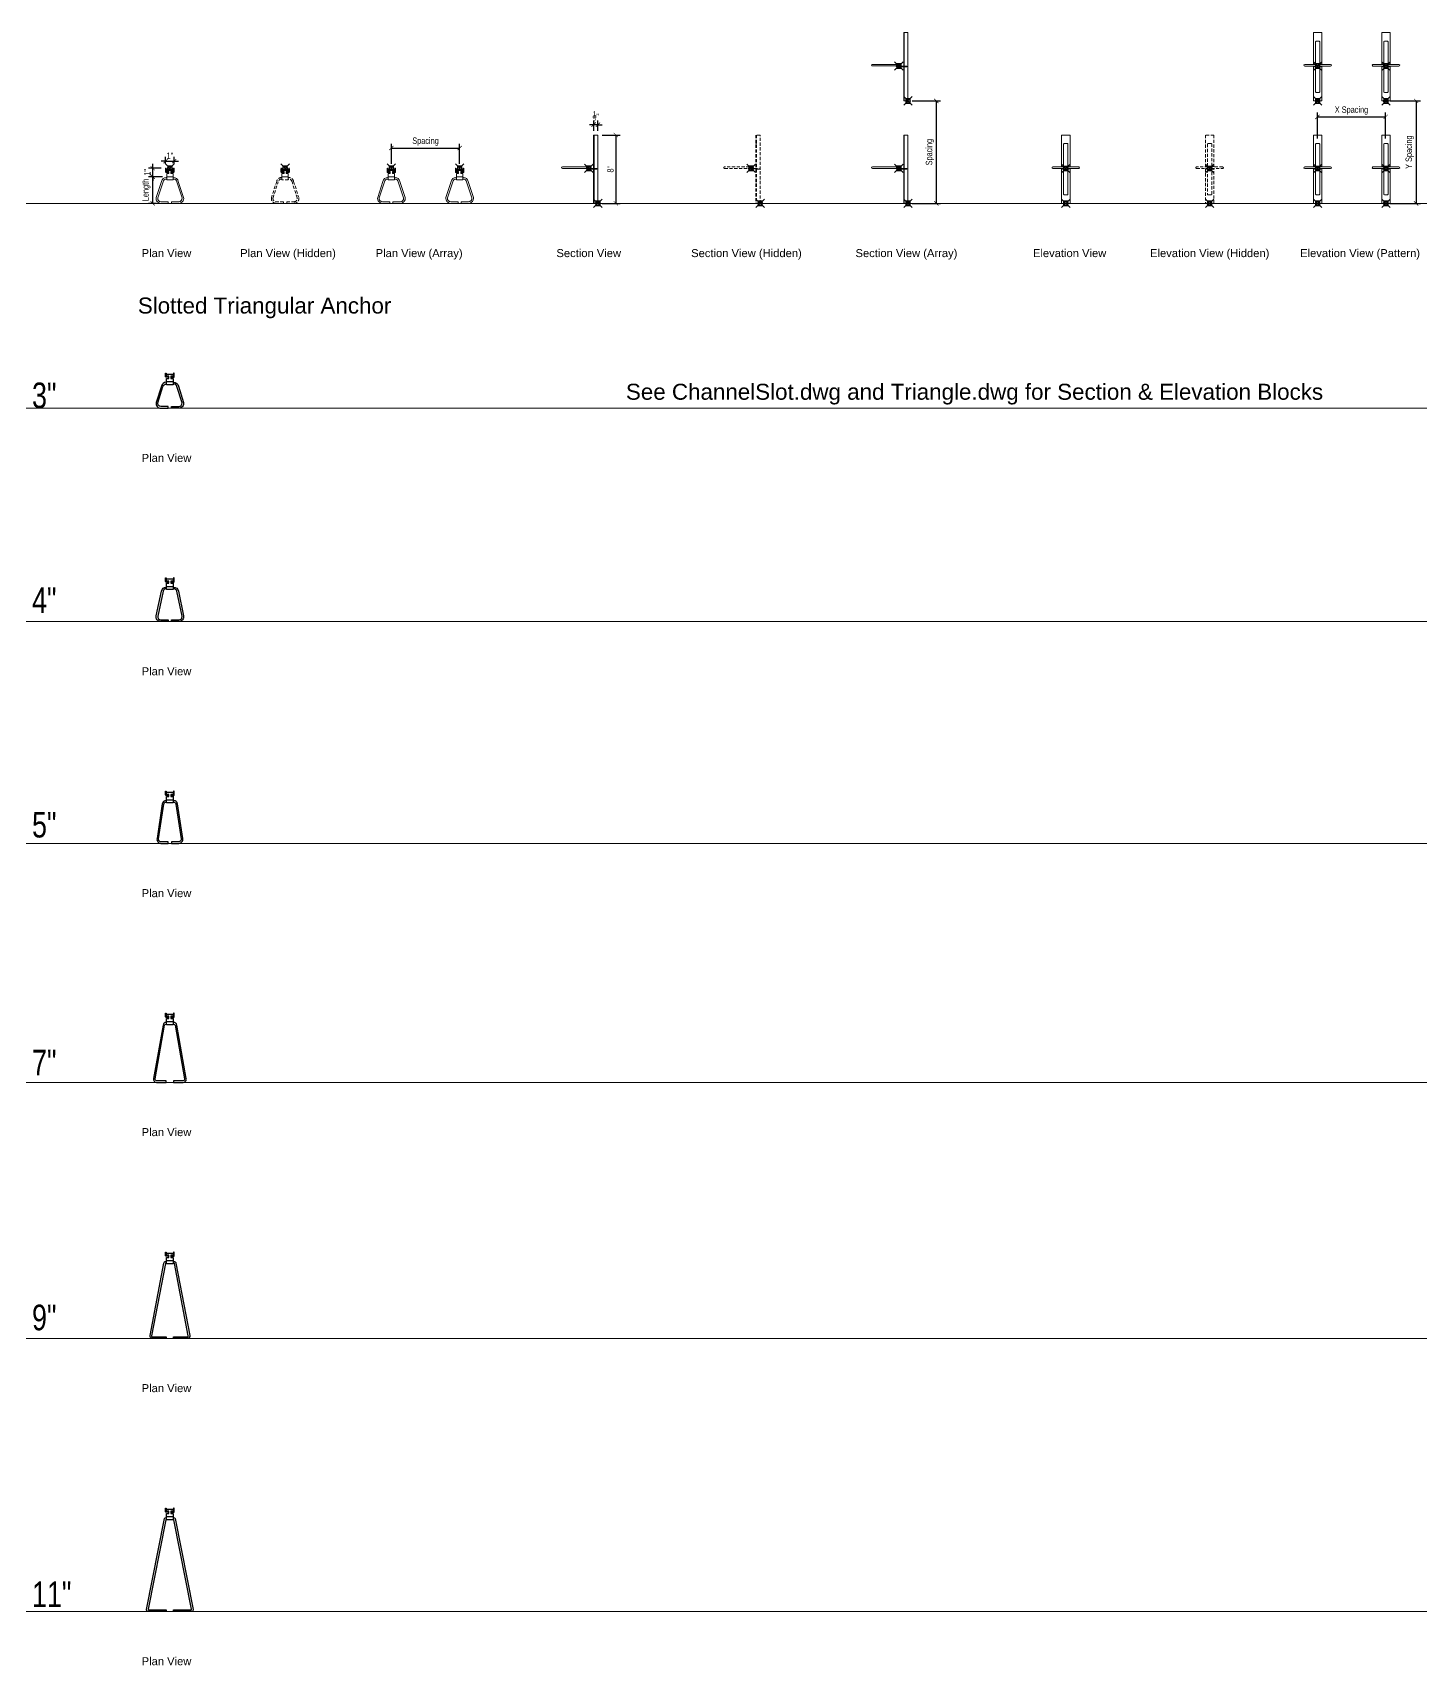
# Model space of a CAD drawing. Header units: inches. Extents: x -9 to 154, y -171 to 20.
import ezdxf
from ezdxf.enums import TextEntityAlignment as Align

# ---------------------------------------------------------------- set-up
doc = ezdxf.new("R2010")
doc.units = ezdxf.units.IN
doc.header["$LTSCALE"] = 48
doc.header["$MEASUREMENT"] = 0
doc.header["$PDMODE"] = 99
doc.header["$PDSIZE"] = 0.5
doc.linetypes.add('HIDDEN2', pattern=[0.1875, 0.125, -0.0625])
doc.linetypes.add('PHANTOM2', pattern=[1.25, 0.625, -0.125, 0.125, -0.125, 0.125, -0.125])
for name, color, linetype, lineweight in [('A-Anno-Dims', 211, 'Continuous', 25), ('A-Detl-Fine', 90, 'Continuous', 18), ('G-Anno-Ttlb', 213, 'Continuous', 50)]:
    doc.layers.add(name, color=color, linetype=linetype, lineweight=lineweight)
doc.layers.add('G-Anno-Nplt', color=140, linetype='PHANTOM2', lineweight=18, plot=False)
doc.styles.add('Arch-Dim', font='arial.ttf', dxfattribs={"width": 0.75})
doc.styles.add('RomanS', font='romans.shx')
doc.dimstyles.new('Aec-Arch-I-96', dxfattribs={"dimscale": 96, "dimtxt": 0.09375, "dimasz": 0.0625, "dimexe": 0.0625, "dimexo": 0.0625, "dimgap": 0.03125, "dimtad": 1, "dimdec": 4, "dimzin": 3, "dimdsep": 46, "dimlunit": 4, "dimtxsty": 'Arch-Dim', "dimblk": 'ARCHTICK', "dimcen": 0.09375, "dimazin": 2, "dimtfac": 0.75, "dimtdec": 4, "dimtix": 1, "dimtmove": 2, "dimatfit": 2, "dimfxl": 1, "dimtolj": 1, "dimtzin": 0, "dimarcsym": 0})

# ---------------------------------------------------------------- blocks, each defined once
blk = doc.blocks.new('Anno_Title_T2')
at = {"color": 0, "linetype": 'ByBlock', "lineweight": -2, "style": 'RomanS'}
blk.add_attdef('TITLE', (0, 0.5), '', height=1.25, dxfattribs=at)
blk.add_attdef('SCALE', text='', height=0.75, dxfattribs=at).set_placement((0, -0.5), align=Align.TOP_LEFT)
blk = doc.blocks.new('_ArchTick')
at = {"color": 0, "linetype": 'ByBlock', "const_width": 0.15}
blk.add_lwpolyline([(-0.5, -0.5), (0.5, 0.5)], dxfattribs=at)
blk = doc.blocks.new('*D10')
at = {"layer": 'A-Anno-Dims', "color": 8, "lineweight": -2, "transparency": 16777216}
for p, q in [((6.61, 3.12), (4.97, 3.12)), ((5.47, 0), (5.47, 3.12)), ((5.93, 0), (4.97, 0))]:
    blk.add_line(p, q, dxfattribs=at)
at = {"layer": 'DEFPOINTS', "color": 0, "transparency": 16777216}
for p in [(5.47, 3.12), (7.11, 3.12), (6.43, 0)]:
    blk.add_point(p, dxfattribs=at)
at = {"layer": 'A-Anno-Dims', "color": 8, "lineweight": -2, "transparency": 16777216, "xscale": 0.5, "yscale": 0.5, "zscale": 0.5}
for p, rotation in [((5.47, 3.12), 90), ((5.47, 0), 270)]:
    blk.add_blockref('_ArchTick', p, dxfattribs=dict(at, rotation=rotation))
at = {"layer": 'A-Anno-Dims', "color": 0, "transparency": 16777216, "insert": (4.73, 1.56), "char_height": 0.75, "attachment_point": 5, "rotation": 90, "style": 'Arch-Dim'}
blk.add_mtext('\\A1;Length', dxfattribs=at)
blk = doc.blocks.new('_Open90')
at = {"color": 0, "linetype": 'ByBlock', "lineweight": -2}
for p, q in [((0, 0), (-1, 0)), ((-0.5, 0.5), (0, 0)), ((0, 0), (-0.5, -0.5))]:
    blk.add_line(p, q, dxfattribs=at)
blk = doc.blocks.new('*D4')
at = {"layer": 'A-Anno-Dims', "color": 8, "lineweight": -2, "transparency": 16777216}
for p, q in [((33.43, 4.62), (33.43, 6.98)), ((33.43, 6.48), (41.43, 6.48)), ((41.43, 4.62), (41.43, 6.98))]:
    blk.add_line(p, q, dxfattribs=at)
at = {"layer": 'DEFPOINTS', "color": 0, "transparency": 16777216}
for p in [(41.43, 6.48), (33.43, 4.12), (41.43, 4.12)]:
    blk.add_point(p, dxfattribs=at)
at = {"layer": 'A-Anno-Dims', "color": 8, "lineweight": -2, "transparency": 16777216, "xscale": 0.5, "yscale": 0.5, "zscale": 0.5, "rotation": 180}
blk.add_blockref('_ArchTick', (33.43, 6.48), dxfattribs=at)
at = {"layer": 'A-Anno-Dims', "color": 8, "lineweight": -2, "transparency": 16777216, "xscale": 0.5, "yscale": 0.5, "zscale": 0.5}
blk.add_blockref('_ArchTick', (41.43, 6.48), dxfattribs=at)
at = {"layer": 'A-Anno-Dims', "color": 0, "transparency": 16777216, "insert": (37.43, 7.23), "char_height": 0.75, "attachment_point": 5, "style": 'Arch-Dim'}
blk.add_mtext('\\A1;Spacing', dxfattribs=at)
blk = doc.blocks.new('*D5')
at = {"layer": 'A-Anno-Dims', "color": 8, "lineweight": -2, "transparency": 16777216}
for p, q in [((94.45, 12), (97.77, 12)), ((97.27, 12), (97.27, 0)), ((94.45, 0), (97.77, 0))]:
    blk.add_line(p, q, dxfattribs=at)
at = {"layer": 'DEFPOINTS', "color": 0, "transparency": 16777216}
for p in [(93.95, 12), (93.95, 0), (97.27, 0)]:
    blk.add_point(p, dxfattribs=at)
at = {"layer": 'A-Anno-Dims', "color": 8, "lineweight": -2, "transparency": 16777216, "xscale": 0.5, "yscale": 0.5, "zscale": 0.5}
for p, rotation in [((97.27, 12), 90), ((97.27, 0), 270)]:
    blk.add_blockref('_ArchTick', p, dxfattribs=dict(at, rotation=rotation))
at = {"layer": 'A-Anno-Dims', "color": 0, "transparency": 16777216, "insert": (96.53, 6), "char_height": 0.75, "attachment_point": 5, "rotation": 90, "style": 'Arch-Dim'}
blk.add_mtext('\\A1;Spacing', dxfattribs=at)
blk = doc.blocks.new('*D6')
at = {"layer": 'A-Anno-Dims', "color": 8, "lineweight": -2, "transparency": 16777216}
for p, q in [((141.91, 7.6), (141.91, 10.63)), ((141.91, 10.13), (149.91, 10.13)), ((149.91, 7.6), (149.91, 10.63))]:
    blk.add_line(p, q, dxfattribs=at)
at = {"layer": 'DEFPOINTS', "color": 0, "transparency": 16777216}
for p in [(149.91, 10.13), (141.91, 7.1), (149.91, 7.1)]:
    blk.add_point(p, dxfattribs=at)
at = {"layer": 'A-Anno-Dims', "color": 8, "lineweight": -2, "transparency": 16777216, "xscale": 0.5, "yscale": 0.5, "zscale": 0.5, "rotation": 180}
blk.add_blockref('_ArchTick', (141.91, 10.13), dxfattribs=at)
at = {"layer": 'A-Anno-Dims', "color": 8, "lineweight": -2, "transparency": 16777216, "xscale": 0.5, "yscale": 0.5, "zscale": 0.5}
blk.add_blockref('_ArchTick', (149.91, 10.13), dxfattribs=at)
at = {"layer": 'A-Anno-Dims', "color": 0, "transparency": 16777216, "insert": (145.91, 10.87), "char_height": 0.75, "attachment_point": 5, "style": 'Arch-Dim'}
blk.add_mtext('\\A1;X Spacing', dxfattribs=at)
blk = doc.blocks.new('*D7')
at = {"layer": 'A-Anno-Dims', "color": 8, "lineweight": -2, "transparency": 16777216}
for p, q in [((150.45, 12), (153.98, 12)), ((153.48, 12), (153.48, 0)), ((150.41, 0), (153.98, 0))]:
    blk.add_line(p, q, dxfattribs=at)
at = {"layer": 'DEFPOINTS', "color": 0, "transparency": 16777216}
for p in [(149.95, 12), (149.91, 0), (153.48, 0)]:
    blk.add_point(p, dxfattribs=at)
at = {"layer": 'A-Anno-Dims', "color": 8, "lineweight": -2, "transparency": 16777216, "xscale": 0.5, "yscale": 0.5, "zscale": 0.5}
for p, rotation in [((153.48, 12), 90), ((153.48, 0), 270)]:
    blk.add_blockref('_ArchTick', p, dxfattribs=dict(at, rotation=rotation))
at = {"layer": 'A-Anno-Dims', "color": 0, "transparency": 16777216, "insert": (152.73, 6), "char_height": 0.75, "attachment_point": 5, "rotation": 90, "style": 'Arch-Dim'}
blk.add_mtext('\\A1;Y Spacing', dxfattribs=at)
blk = doc.blocks.new('*D8')
at = {"layer": 'A-Anno-Dims', "color": 8, "lineweight": -2, "transparency": 16777216}
for p, q in [((6.48, 4.12), (4.97, 4.12)), ((5.47, 4.12), (5.47, 4.62)), ((5.47, 3.12), (5.47, 4.12)), ((6.61, 3.12), (4.97, 3.12)), ((5.47, 3.12), (5.47, 2.62))]:
    blk.add_line(p, q, dxfattribs=at)
at = {"layer": 'DEFPOINTS', "color": 0, "transparency": 16777216}
for p in [(5.47, 4.12), (6.98, 4.12), (7.11, 3.12)]:
    blk.add_point(p, dxfattribs=at)
at = {"layer": 'A-Anno-Dims', "color": 8, "lineweight": -2, "transparency": 16777216, "xscale": 0.5, "yscale": 0.5, "zscale": 0.5}
for p, rotation in [((5.47, 4.12), 270), ((5.47, 3.12), 90)]:
    blk.add_blockref('_ArchTick', p, dxfattribs=dict(at, rotation=rotation))
at = {"layer": 'A-Anno-Dims', "color": 0, "transparency": 16777216, "insert": (4.84, 3.62), "char_height": 0.75, "attachment_point": 5, "rotation": 90, "style": 'Arch-Dim'}
blk.add_mtext('\\A1;1"', dxfattribs=at)
blk = doc.blocks.new('*D9')
at = {"layer": 'A-Anno-Dims', "color": 8, "lineweight": -2, "transparency": 16777216}
for p, q in [((6.98, 4.95), (6.48, 4.95)), ((6.98, 4.62), (6.98, 5.45)), ((6.98, 4.95), (7.98, 4.95)), ((7.98, 4.62), (7.98, 5.45)), ((7.98, 4.95), (8.48, 4.95))]:
    blk.add_line(p, q, dxfattribs=at)
at = {"layer": 'DEFPOINTS', "color": 0, "transparency": 16777216}
for p in [(6.98, 4.12), (7.98, 4.95), (7.98, 4.12)]:
    blk.add_point(p, dxfattribs=at)
at = {"layer": 'A-Anno-Dims', "color": 8, "lineweight": -2, "transparency": 16777216, "xscale": 0.5, "yscale": 0.5, "zscale": 0.5}
blk.add_blockref('_ArchTick', (6.98, 4.95), dxfattribs=at)
at = {"layer": 'A-Anno-Dims', "color": 8, "lineweight": -2, "transparency": 16777216, "xscale": 0.5, "yscale": 0.5, "zscale": 0.5, "rotation": 180}
blk.add_blockref('_ArchTick', (7.98, 4.95), dxfattribs=at)
at = {"layer": 'A-Anno-Dims', "color": 0, "transparency": 16777216, "insert": (7.48, 5.57), "char_height": 0.75, "attachment_point": 5, "style": 'Arch-Dim'}
blk.add_mtext('\\A1;1"', dxfattribs=at)
blk = doc.blocks.new('*D11')
at = {"layer": 'A-Anno-Dims', "color": 8, "lineweight": -2, "transparency": 16777216}
for p, q in [((57.13, 8.5), (57.13, 9.71)), ((57.63, 8.5), (57.63, 9.71)), ((57.13, 9.21), (56.63, 9.21)), ((57.63, 9.21), (57.13, 9.21)), ((57.63, 9.21), (58.13, 9.21))]:
    blk.add_line(p, q, dxfattribs=at)
at = {"layer": 'DEFPOINTS', "color": 0, "transparency": 16777216}
for p in [(57.13, 9.21), (57.13, 8), (57.63, 8)]:
    blk.add_point(p, dxfattribs=at)
at = {"layer": 'A-Anno-Dims', "color": 8, "lineweight": -2, "transparency": 16777216, "xscale": 0.5, "yscale": 0.5, "zscale": 0.5}
blk.add_blockref('_ArchTick', (57.13, 9.21), dxfattribs=at)
at = {"layer": 'A-Anno-Dims', "color": 8, "lineweight": -2, "transparency": 16777216, "xscale": 0.5, "yscale": 0.5, "zscale": 0.5, "rotation": 180}
blk.add_blockref('_ArchTick', (57.63, 9.21), dxfattribs=at)
at = {"layer": 'A-Anno-Dims', "color": 0, "transparency": 16777216, "insert": (57.38, 10.12), "char_height": 0.75, "attachment_point": 5, "style": 'Arch-Dim'}
blk.add_mtext('\\A1;{\\H0.750000x;\\S1/2;}"', dxfattribs=at)
blk = doc.blocks.new('*D12')
at = {"layer": 'A-Anno-Dims', "color": 8, "lineweight": -2, "transparency": 16777216}
for p, q in [((58.13, 8), (60.23, 8)), ((59.73, 8), (59.73, 0)), ((58.13, 0), (60.23, 0))]:
    blk.add_line(p, q, dxfattribs=at)
at = {"layer": 'DEFPOINTS', "color": 0, "transparency": 16777216}
for p in [(57.63, 8), (57.63, 0), (59.73, 0)]:
    blk.add_point(p, dxfattribs=at)
at = {"layer": 'A-Anno-Dims', "color": 8, "lineweight": -2, "transparency": 16777216, "xscale": 0.5, "yscale": 0.5, "zscale": 0.5}
for p, rotation in [((59.73, 8), 90), ((59.73, 0), 270)]:
    blk.add_blockref('_ArchTick', p, dxfattribs=dict(at, rotation=rotation))
at = {"layer": 'A-Anno-Dims', "color": 0, "transparency": 16777216, "insert": (59.1, 4), "char_height": 0.75, "attachment_point": 5, "rotation": 90, "style": 'Arch-Dim'}
blk.add_mtext('\\A1;8"', dxfattribs=at)
blk = doc.blocks.new('AecDtl_3SlottedTrianglePlan')
at = {"color": 0, "linetype": 'ByBlock', "lineweight": -2, "ltscale": 0.0625}
for points in [[(-0.38, -1.09), (-0.44, -1.09, 0.35579), (-0.99, -1.54), (-1.6, -3.44, 0.475155), (-1.05, -4.12), (-0.19, -4.12), (-0.19, -3.93), (-1.05, -3.93, -0.467625), (-1.42, -3.49), (-0.81, -1.59, -0.362746), (-0.44, -1.28), (-0.38, -1.28)], [(-0.13, -0.5), (-0.44, -0.5, -0.414214), (-0.5, -0.44), (-0.5, 0), (-0.44, 0), (-0.44, -0.41, 0.414214), (-0.41, -0.44), (-0.13, -0.44)], [(0.12, -0.5), (0.44, -0.5, 0.414214), (0.5, -0.44), (0.5, 0), (0.44, 0), (0.44, -0.41, -0.414214), (0.41, -0.44), (0.12, -0.44)], [(0.37, -1.09), (0.44, -1.09, -0.35579), (0.99, -1.54), (1.6, -3.44, -0.475155), (1.05, -4.12), (0.19, -4.12), (0.19, -3.93), (1.05, -3.93, 0.467625), (1.42, -3.49), (0.81, -1.59, 0.362746), (0.44, -1.28), (0.37, -1.28)]]:
    blk.add_lwpolyline(points, format="xyb", dxfattribs=at)
blk.add_lwpolyline([(-0.38, -1), (-0.38, -0.63), (-0.13, -0.63), (-0.13, -0.38), (-0.38, -0.38), (-0.38, -0.13), (0.37, -0.13), (0.37, -0.38), (0.12, -0.38), (0.12, -0.63), (0.37, -0.63), (0.37, -1)], dxfattribs=at)
blk.add_lwpolyline([(0, -1), (0.37, -1), (0.37, -1.38), (-0.38, -1.38), (-0.38, -1)], close=True, dxfattribs=at)
blk = doc.blocks.new('AecDtl_4SlottedTrianglePlan')
at = {"color": 0, "linetype": 'ByBlock', "lineweight": -2, "ltscale": 0.0625}
for points in [[(-0.38, -1.28), (-0.44, -1.28, 0.359268), (-0.8, -1.58), (-1.42, -4.48, 0.471381), (-1.05, -4.93), (-0.19, -4.93), (-0.19, -5.12), (-1.05, -5.12, -0.472374), (-1.6, -4.45), (-0.99, -1.55, -0.35835), (-0.44, -1.09), (-0.38, -1.09)], [(-0.13, -0.5), (-0.44, -0.5, -0.414214), (-0.5, -0.44), (-0.5, 0), (-0.44, 0), (-0.44, -0.41, 0.414214), (-0.41, -0.44), (-0.13, -0.44)], [(0.12, -0.5), (0.44, -0.5, 0.414214), (0.5, -0.44), (0.5, 0), (0.44, 0), (0.44, -0.41, -0.414214), (0.41, -0.44), (0.12, -0.44)], [(0.37, -1.09), (0.44, -1.09, -0.35835), (0.99, -1.55), (1.6, -4.45, -0.472374), (1.05, -5.12), (0.19, -5.12), (0.19, -4.93), (1.05, -4.93, 0.471381), (1.42, -4.48), (0.8, -1.58, 0.359268), (0.44, -1.28), (0.37, -1.28)]]:
    blk.add_lwpolyline(points, format="xyb", dxfattribs=at)
blk.add_lwpolyline([(-0.38, -1), (-0.38, -0.63), (-0.13, -0.63), (-0.13, -0.38), (-0.38, -0.38), (-0.38, -0.13), (0.37, -0.13), (0.37, -0.38), (0.12, -0.38), (0.12, -0.63), (0.37, -0.63), (0.37, -1)], dxfattribs=at)
blk.add_lwpolyline([(0, -1), (0.37, -1), (0.37, -1.38), (-0.38, -1.38), (-0.38, -1)], close=True, dxfattribs=at)
blk = doc.blocks.new('AecDtl_5SlottedTrianglePlan')
at = {"color": 0, "linetype": 'ByBlock', "lineweight": -2, "ltscale": 0.0625}
for points in [[(-0.38, -1.09), (-0.44, -1.09, 0.360307), (-0.9, -1.48), (-1.51, -5.56, 0.470257), (-1.05, -6.12), (-0.19, -6.12), (-0.19, -5.93), (-1.05, -5.93, -0.473029), (-1.33, -5.59), (-0.71, -1.51, -0.357746), (-0.44, -1.28), (-0.38, -1.28)], [(-0.13, -0.5), (-0.44, -0.5, -0.414214), (-0.5, -0.44), (-0.5, 0), (-0.44, 0), (-0.44, -0.41, 0.414214), (-0.41, -0.44), (-0.13, -0.44)], [(0.12, -0.5), (0.44, -0.5, 0.414214), (0.5, -0.44), (0.5, 0), (0.44, 0), (0.44, -0.41, -0.414214), (0.41, -0.44), (0.12, -0.44)], [(0.37, -1.28), (0.44, -1.28, -0.357746), (0.71, -1.51), (1.33, -5.59, -0.473029), (1.05, -5.93), (0.19, -5.93), (0.19, -6.12), (1.05, -6.12, 0.470257), (1.51, -5.56), (0.9, -1.48, 0.360307), (0.44, -1.09), (0.37, -1.09)]]:
    blk.add_lwpolyline(points, format="xyb", dxfattribs=at)
blk.add_lwpolyline([(-0.38, -1), (-0.38, -0.63), (-0.13, -0.63), (-0.13, -0.38), (-0.38, -0.38), (-0.38, -0.13), (0.37, -0.13), (0.37, -0.38), (0.12, -0.38), (0.12, -0.63), (0.37, -0.63), (0.37, -1)], dxfattribs=at)
blk.add_lwpolyline([(0, -1), (0.37, -1), (0.37, -1.38), (-0.38, -1.38), (-0.38, -1)], close=True, dxfattribs=at)
blk = doc.blocks.new('AecDtl_7SlottedTrianglePlan')
at = {"color": 0, "linetype": 'ByBlock', "lineweight": -2, "ltscale": 0.0625}
for points in [[(-0.38, -1.09), (-0.44, -1.09, 0.359021), (-0.8, -1.4), (-1.92, -7.67, 0.471648), (-1.55, -8.12), (-0.44, -8.12), (-0.44, -7.93), (-1.55, -7.93, -0.473705), (-1.73, -7.71), (-0.62, -1.43, -0.357124), (-0.44, -1.28), (-0.38, -1.28)], [(-0.13, -0.5), (-0.44, -0.5, -0.414214), (-0.5, -0.44), (-0.5, 0), (-0.44, 0), (-0.44, -0.41, 0.414214), (-0.41, -0.44), (-0.13, -0.44)], [(0.12, -0.5), (0.44, -0.5, 0.414214), (0.5, -0.44), (0.5, 0), (0.44, 0), (0.44, -0.41, -0.414214), (0.41, -0.44), (0.12, -0.44)], [(0.37, -1.28), (0.44, -1.28, -0.357124), (0.62, -1.43), (1.73, -7.71, -0.473705), (1.55, -7.93), (0.44, -7.93), (0.44, -8.12), (1.55, -8.12, 0.471648), (1.92, -7.67), (0.8, -1.4, 0.359021), (0.44, -1.09), (0.37, -1.09)]]:
    blk.add_lwpolyline(points, format="xyb", dxfattribs=at)
blk.add_lwpolyline([(-0.38, -1), (-0.38, -0.63), (-0.13, -0.63), (-0.13, -0.38), (-0.38, -0.38), (-0.38, -0.13), (0.37, -0.13), (0.37, -0.38), (0.12, -0.38), (0.12, -0.63), (0.37, -0.63), (0.37, -1)], dxfattribs=at)
blk.add_lwpolyline([(0, -1), (0.37, -1), (0.37, -1.38), (-0.38, -1.38), (-0.38, -1)], close=True, dxfattribs=at)
blk = doc.blocks.new('AecDtl_9SlottedTrianglePlan')
at = {"color": 0, "linetype": 'ByBlock', "lineweight": -2, "ltscale": 0.0625}
for points in [[(-0.38, -1.28), (-0.44, -1.28, 0.357456), (-0.53, -1.36), (-2.14, -9.82, 0.473344), (-2.05, -9.93), (-0.44, -9.93), (-0.44, -10.12), (-2.05, -10.12, -0.473865), (-2.33, -9.78), (-0.71, -1.32, -0.356976), (-0.44, -1.09), (-0.38, -1.09)], [(-0.13, -0.5), (-0.44, -0.5, -0.414214), (-0.5, -0.44), (-0.5, 0), (-0.44, 0), (-0.44, -0.41, 0.414214), (-0.41, -0.44), (-0.13, -0.44)], [(0.12, -0.5), (0.44, -0.5, 0.414214), (0.5, -0.44), (0.5, 0), (0.44, 0), (0.44, -0.41, -0.414214), (0.41, -0.44), (0.12, -0.44)], [(0.37, -1.09), (0.44, -1.09, -0.356976), (0.71, -1.32), (2.33, -9.78, -0.473865), (2.05, -10.12), (0.44, -10.12), (0.44, -9.93), (2.05, -9.93, 0.473344), (2.14, -9.82), (0.53, -1.36, 0.357456), (0.44, -1.28), (0.37, -1.28)]]:
    blk.add_lwpolyline(points, format="xyb", dxfattribs=at)
blk.add_lwpolyline([(-0.38, -1), (-0.38, -0.63), (-0.13, -0.63), (-0.13, -0.38), (-0.38, -0.38), (-0.38, -0.13), (0.37, -0.13), (0.37, -0.38), (0.12, -0.38), (0.12, -0.63), (0.37, -0.63), (0.37, -1)], dxfattribs=at)
blk.add_lwpolyline([(0, -1), (0.37, -1), (0.37, -1.38), (-0.38, -1.38), (-0.38, -1)], close=True, dxfattribs=at)
blk = doc.blocks.new('AecDtl_11SlottedTrianglePlan')
at = {"color": 0, "linetype": 'ByBlock', "lineweight": -2, "ltscale": 0.0625}
for points in [[(-0.38, -1.29, 0.265915), (-0.46, -1.38), (-2.53, -11.85, 0.477285), (-2.47, -11.93), (-0.44, -11.93), (-0.44, -12.12), (-2.55, -12.12, -0.474497), (-2.73, -11.89), (-0.62, -1.24, -0.356395), (-0.44, -1.09), (-0.38, -1.09)], [(-0.13, -0.5), (-0.44, -0.5, -0.414214), (-0.5, -0.44), (-0.5, 0), (-0.44, 0), (-0.44, -0.41, 0.414214), (-0.41, -0.44), (-0.13, -0.44)], [(0.12, -0.5), (0.44, -0.5, 0.414214), (0.5, -0.44), (0.5, 0), (0.44, 0), (0.44, -0.41, -0.414214), (0.41, -0.44), (0.12, -0.44)], [(0.37, -1.09), (0.44, -1.09, -0.356395), (0.62, -1.24), (2.73, -11.89, -0.474497), (2.55, -12.12), (0.44, -12.12), (0.44, -11.93), (2.47, -11.93, 0.477285), (2.53, -11.85), (0.46, -1.38, 0.265915), (0.37, -1.29, 0.265915)]]:
    blk.add_lwpolyline(points, format="xyb", dxfattribs=at)
blk.add_lwpolyline([(-0.38, -1), (-0.38, -0.63), (-0.13, -0.63), (-0.13, -0.38), (-0.38, -0.38), (-0.38, -0.13), (0.37, -0.13), (0.37, -0.38), (0.12, -0.38), (0.12, -0.63), (0.37, -0.63), (0.37, -1)], dxfattribs=at)
blk.add_lwpolyline([(0, -1), (0.37, -1), (0.37, -1.38), (-0.38, -1.38), (-0.38, -1)], close=True, dxfattribs=at)

msp = doc.modelspace()

# ---------------------------------------------------------------- linework, layer by layer
at = {"layer": 'A-Anno-Dims'}
for p in [(92.889, 16.09375), (141.94786, 16.07813), (149.94786, 16.07813), (93.9515, 12), (141.94786, 12), (149.94786, 12), (7.48425, 4.11719), (20.98347, 4.11719), (33.43104, 4.11719), (41.43104, 4.11719), (56.56586, 4.09375), (75.57229, 4.09375), (92.889, 4.09375), (112.43874, 4.07813), (129.28959, 4.07813), (141.94786, 4.07813), (149.94786, 4.07813), (57.62836, 0), (76.63479, 0), (93.9515, 0), (112.43874, 0), (129.28959, 0), (141.94786, 0), (149.94786, 0)]:
    msp.add_point(p, dxfattribs=at)
at = {"layer": 'A-Detl-Fine'}
for p, q in [((141.57286, 16.07813), (141.57286, 16)), ((142.32286, 16.07813), (142.32286, 16)), ((149.57286, 16.07813), (149.57286, 16)), ((150.32286, 16.07813), (150.32286, 16)), ((112.06374, 4.07813), (112.06374, 4)), ((112.81374, 4.07813), (112.81374, 4)), ((141.57286, 4.07813), (141.57286, 4)), ((142.32286, 4.07813), (142.32286, 4)), ((149.57286, 4.07813), (149.57286, 4)), ((150.32286, 4.07813), (150.32286, 4))]:
    msp.add_line(p, q, dxfattribs=at)
at = {"layer": 'A-Detl-Fine', "linetype": 'HIDDEN2', "ltscale": 0.0625}
for p, q in [((128.91459, 4.07813), (128.91459, 4)), ((129.66459, 4.07813), (129.66459, 4))]:
    msp.add_line(p, q, dxfattribs=at)
at = {"layer": 'A-Detl-Fine'}
for points in [[(93.4515, 16), (93.4515, 12), (93.9515, 12), (93.9515, 20), (93.4515, 20), (93.4515, 16.07813)], [(93.514, 20), (93.514, 16.07813)], [(142.44786, 16.26563), (142.44786, 20), (141.44786, 20), (141.44786, 16.26563)], [(150.44786, 16.26563), (150.44786, 20), (149.44786, 20), (149.44786, 16.26563)], [(93.4515, 19), (93.514, 19)], [(93.3265, 16.07813), (93.3265, 16)], [(93.514, 16), (93.514, 12)], [(93.5765, 16.07813), (93.5765, 16)], [(141.44786, 16.07813), (141.44786, 12), (142.44786, 12), (142.44786, 16.07813)], [(141.57286, 16.35938), (142.32286, 16.35938)], [(141.57286, 16.26563), (141.57286, 16.35938)], [(142.32286, 16), (141.57286, 16)], [(142.32286, 16.26563), (142.32286, 16.35938)], [(149.44786, 16.07813), (149.44786, 12), (150.44786, 12), (150.44786, 16.07813)], [(149.57286, 16.35938), (150.32286, 16.35938)], [(149.57286, 16.26563), (149.57286, 16.35938)], [(150.32286, 16), (149.57286, 16)], [(150.32286, 16.26563), (150.32286, 16.35938)], [(93.4515, 13), (93.514, 13)], [(57.12836, 4), (57.12836, 0), (57.62836, 0), (57.62836, 8), (57.12836, 8), (57.12836, 4.07813)], [(57.19086, 8), (57.19086, 4.07813)], [(93.4515, 4), (93.4515, 0), (93.9515, 0), (93.9515, 8), (93.4515, 8), (93.4515, 4.07813)], [(93.514, 8), (93.514, 4.07813)], [(112.93874, 4.26563), (112.93874, 8), (111.93874, 8), (111.93874, 4.26563)], [(142.44786, 4.26563), (142.44786, 8), (141.44786, 8), (141.44786, 4.26563)], [(150.44786, 4.26563), (150.44786, 8), (149.44786, 8), (149.44786, 4.26563)], [(57.12836, 7), (57.19086, 7)], [(93.4515, 7), (93.514, 7)], [(7.10925, 3.11719), (7.10925, 3.49219), (7.35925, 3.49219), (7.35925, 3.74219), (7.10925, 3.74219), (7.10925, 3.99219), (7.85925, 3.99219), (7.85925, 3.74219), (7.60925, 3.74219), (7.60925, 3.49219), (7.85925, 3.49219), (7.85925, 3.11719)], [(33.05604, 3.11719), (33.05604, 3.49219), (33.30604, 3.49219), (33.30604, 3.74219), (33.05604, 3.74219), (33.05604, 3.99219), (33.80604, 3.99219), (33.80604, 3.74219), (33.55604, 3.74219), (33.55604, 3.49219), (33.80604, 3.49219), (33.80604, 3.11719)], [(41.05604, 3.11719), (41.05604, 3.49219), (41.30604, 3.49219), (41.30604, 3.74219), (41.05604, 3.74219), (41.05604, 3.99219), (41.80604, 3.99219), (41.80604, 3.74219), (41.55604, 3.74219), (41.55604, 3.49219), (41.80604, 3.49219), (41.80604, 3.11719)], [(57.00336, 4.07813), (57.00336, 4)], [(57.19086, 4), (57.19086, 0)], [(57.25336, 4.07813), (57.25336, 4)], [(93.3265, 4.07813), (93.3265, 4)], [(93.514, 4), (93.514, 0)], [(93.5765, 4.07813), (93.5765, 4)], [(111.93874, 4.07813), (111.93874, 0), (112.93874, 0), (112.93874, 4.07813)], [(112.06374, 4.35938), (112.81374, 4.35938)], [(112.06374, 4.26563), (112.06374, 4.35938)], [(112.81374, 4), (112.06374, 4)], [(112.81374, 4.26563), (112.81374, 4.35938)], [(141.44786, 4.07813), (141.44786, 0), (142.44786, 0), (142.44786, 4.07813)], [(141.57286, 4.35938), (142.32286, 4.35938)], [(141.57286, 4.26563), (141.57286, 4.35938)], [(142.32286, 4), (141.57286, 4)], [(142.32286, 4.26563), (142.32286, 4.35938)], [(149.44786, 4.07813), (149.44786, 0), (150.44786, 0), (150.44786, 4.07813)], [(149.57286, 4.35938), (150.32286, 4.35938)], [(149.57286, 4.26563), (149.57286, 4.35938)], [(150.32286, 4), (149.57286, 4)], [(150.32286, 4.26563), (150.32286, 4.35938)], [(57.12836, 1), (57.19086, 1)], [(76.13479, 1), (76.19729, 1)], [(93.4515, 1), (93.514, 1)]]:
    msp.add_lwpolyline(points, dxfattribs=at)
for points in [[(142.19786, 16.35938), (142.19786, 18.9375, 0.414213562), (142.13536, 19), (141.76036, 19, 0.414213562), (141.69786, 18.9375), (141.69786, 16.35938)], [(150.19786, 16.35938), (150.19786, 18.9375, 0.414213562), (150.13536, 19), (149.76036, 19, 0.414213562), (149.69786, 18.9375), (149.69786, 16.35938)], [(92.53912, 16.28125, -0.131652498), (92.60775, 16.34988, -0.577350269), (92.889, 16.1875), (92.81087, 16.1875, 0.583198663), (92.64516, 16.28125)], [(92.64516, 16.09375, 0.136106111), (92.7015, 16.07813), (93.8265, 16.07813), (93.8265, 16), (92.7015, 16, -0.267949192), (92.53912, 16.09375)], [(141.69786, 16), (141.69786, 13.0625, 0.414213562), (141.76036, 13), (142.13536, 13, 0.414213562), (142.19786, 13.0625), (142.19786, 16)], [(149.69786, 16), (149.69786, 13.0625, 0.414213562), (149.76036, 13), (150.13536, 13, 0.414213562), (150.19786, 13.0625), (150.19786, 16)], [(112.68874, 4.35938), (112.68874, 6.9375, 0.414213562), (112.62624, 7), (112.25124, 7, 0.414213562), (112.18874, 6.9375), (112.18874, 4.35938)], [(142.19786, 4.35938), (142.19786, 6.9375, 0.414213562), (142.13536, 7), (141.76036, 7, 0.414213562), (141.69786, 6.9375), (141.69786, 4.35938)], [(150.19786, 4.35938), (150.19786, 6.9375, 0.414213562), (150.13536, 7), (149.76036, 7, 0.414213562), (149.69786, 6.9375), (149.69786, 4.35938)], [(7.35925, 3.61719), (7.04675, 3.61719, -0.414213562), (6.98425, 3.67969), (6.98425, 4.11719), (7.04675, 4.11719), (7.04675, 3.71094, 0.414213562), (7.078, 3.67969), (7.35925, 3.67969)], [(7.60925, 3.61719), (7.92175, 3.61719, 0.414213562), (7.98425, 3.67969), (7.98425, 4.11719), (7.92175, 4.11719), (7.92175, 3.71094, -0.414213562), (7.8905, 3.67969), (7.60925, 3.67969)], [(33.30604, 3.61719), (32.99354, 3.61719, -0.414213562), (32.93104, 3.67969), (32.93104, 4.11719), (32.99354, 4.11719), (32.99354, 3.71094, 0.414213562), (33.02479, 3.67969), (33.30604, 3.67969)], [(33.55604, 3.61719), (33.86854, 3.61719, 0.414213562), (33.93104, 3.67969), (33.93104, 4.11719), (33.86854, 4.11719), (33.86854, 3.71094, -0.414213562), (33.83729, 3.67969), (33.55604, 3.67969)], [(41.30604, 3.61719), (40.99354, 3.61719, -0.414213562), (40.93104, 3.67969), (40.93104, 4.11719), (40.99354, 4.11719), (40.99354, 3.71094, 0.414213562), (41.02479, 3.67969), (41.30604, 3.67969)], [(41.55604, 3.61719), (41.86854, 3.61719, 0.414213562), (41.93104, 3.67969), (41.93104, 4.11719), (41.86854, 4.11719), (41.86854, 3.71094, -0.414213562), (41.83729, 3.67969), (41.55604, 3.67969)], [(56.21599, 4.28125, -0.131652498), (56.28461, 4.34988, -0.577350269), (56.56586, 4.1875), (56.48774, 4.1875, 0.583198663), (56.32203, 4.28125)], [(56.32203, 4.09375, 0.136106111), (56.37836, 4.07813), (57.50336, 4.07813), (57.50336, 4), (56.37836, 4, -0.267949192), (56.21599, 4.09375)], [(92.53912, 4.28125, -0.131652498), (92.60775, 4.34988, -0.577350269), (92.889, 4.1875), (92.81087, 4.1875, 0.583198663), (92.64516, 4.28125)], [(92.64516, 4.09375, 0.136106111), (92.7015, 4.07813), (93.8265, 4.07813), (93.8265, 4), (92.7015, 4, -0.267949192), (92.53912, 4.09375)], [(112.18874, 4), (112.18874, 1.0625, 0.414213562), (112.25124, 1), (112.62624, 1, 0.414213562), (112.68874, 1.0625), (112.68874, 4)], [(141.69786, 4), (141.69786, 1.0625, 0.414213562), (141.76036, 1), (142.13536, 1, 0.414213562), (142.19786, 1.0625), (142.19786, 4)], [(149.69786, 4), (149.69786, 1.0625, 0.414213562), (149.76036, 1), (150.13536, 1, 0.414213562), (150.19786, 1.0625), (150.19786, 4)], [(7.10925, 3.02344), (7.04753, 3.02344, 0.35579007), (6.49664, 2.57462), (5.88223, 0.67618, 0.47515463), (6.43313, 0), (7.29675, 0), (7.29675, 0.1875), (6.43313, 0.1875, -0.467625001), (6.06411, 0.62922), (6.67852, 2.52765, -0.362745932), (7.04753, 2.83594), (7.10925, 2.83594)], [(7.85925, 3.02344), (7.92097, 3.02344, -0.35579007), (8.47186, 2.57462), (9.08627, 0.67618, -0.47515463), (8.53538, 0), (7.67175, 0), (7.67175, 0.1875), (8.53538, 0.1875, 0.467625001), (8.90439, 0.62922), (8.28999, 2.52765, 0.362745932), (7.92097, 2.83594), (7.85925, 2.83594)], [(33.05604, 3.02344), (32.99432, 3.02344, 0.35579007), (32.44343, 2.57462), (31.82902, 0.67618, 0.47515463), (32.37991, 0), (33.24354, 0), (33.24354, 0.1875), (32.37991, 0.1875, -0.467625001), (32.0109, 0.62922), (32.6253, 2.52765, -0.362745932), (32.99432, 2.83594), (33.05604, 2.83594)], [(33.80604, 3.02344), (33.86776, 3.02344, -0.35579007), (34.41865, 2.57462), (35.03306, 0.67618, -0.47515463), (34.48216, 0), (33.61854, 0), (33.61854, 0.1875), (34.48216, 0.1875, 0.467625001), (34.85118, 0.62922), (34.23677, 2.52765, 0.362745932), (33.86776, 2.83594), (33.80604, 2.83594)], [(41.05604, 3.02344), (40.99432, 3.02344, 0.35579007), (40.44343, 2.57462), (39.82902, 0.67618, 0.47515463), (40.37991, 0), (41.24354, 0), (41.24354, 0.1875), (40.37991, 0.1875, -0.467625001), (40.0109, 0.62922), (40.6253, 2.52765, -0.362745932), (40.99432, 2.83594), (41.05604, 2.83594)], [(41.80604, 3.02344), (41.86776, 3.02344, -0.35579007), (42.41865, 2.57462), (43.03306, 0.67618, -0.47515463), (42.48216, 0), (41.61854, 0), (41.61854, 0.1875), (42.48216, 0.1875, 0.467625001), (42.85118, 0.62922), (42.23677, 2.52765, 0.362745932), (41.86776, 2.83594), (41.80604, 2.83594)]]:
    msp.add_lwpolyline(points, format="xyb", dxfattribs=at)
for points in [[(92.7015, 16.28125), (89.78744, 16.28125, 1), (89.78744, 16.09375), (92.7015, 16.09375, 1)], [(141.76036, 16.26563), (140.42799, 16.26563, 1), (140.42799, 16.07813), (141.76036, 16.07813)], [(142.13536, 16.07813), (143.46774, 16.07813, 1), (143.46774, 16.26563), (142.13536, 16.26563)], [(149.76036, 16.26563), (148.42799, 16.26563, 1), (148.42799, 16.07813), (149.76036, 16.07813)], [(150.13536, 16.07813), (151.46774, 16.07813, 1), (151.46774, 16.26563), (150.13536, 16.26563)], [(56.37836, 4.28125), (53.4643, 4.28125, 1), (53.4643, 4.09375), (56.37836, 4.09375, 1)], [(92.7015, 4.28125), (89.78744, 4.28125, 1), (89.78744, 4.09375), (92.7015, 4.09375, 1)], [(112.25124, 4.26563), (110.91886, 4.26563, 1), (110.91886, 4.07813), (112.25124, 4.07813)], [(112.62624, 4.07813), (113.95861, 4.07813, 1), (113.95861, 4.26563), (112.62624, 4.26563)], [(141.76036, 4.26563), (140.42799, 4.26563, 1), (140.42799, 4.07813), (141.76036, 4.07813)], [(142.13536, 4.07813), (143.46774, 4.07813, 1), (143.46774, 4.26563), (142.13536, 4.26563)], [(149.76036, 4.26563), (148.42799, 4.26563, 1), (148.42799, 4.07813), (149.76036, 4.07813)], [(150.13536, 4.07813), (151.46774, 4.07813, 1), (151.46774, 4.26563), (150.13536, 4.26563)]]:
    msp.add_lwpolyline(points, format="xyb", close=True, dxfattribs=at)
at = {"layer": 'A-Detl-Fine', "linetype": 'HIDDEN2', "ltscale": 0.0625}
for points in [[(76.13479, 4), (76.13479, 0), (76.63479, 0), (76.63479, 8), (76.13479, 8), (76.13479, 4.07813)], [(76.19729, 8), (76.19729, 4.07813)], [(129.78959, 4.26563), (129.78959, 8), (128.78959, 8), (128.78959, 4.26563)], [(76.13479, 7), (76.19729, 7)], [(20.60847, 3.11719), (20.60847, 3.49219), (20.85847, 3.49219), (20.85847, 3.74219), (20.60847, 3.74219), (20.60847, 3.99219), (21.35847, 3.99219), (21.35847, 3.74219), (21.10847, 3.74219), (21.10847, 3.49219), (21.35847, 3.49219), (21.35847, 3.11719)], [(76.19729, 4), (76.19729, 0)], [(128.78959, 4.07813), (128.78959, 0), (129.78959, 0), (129.78959, 4.07813)], [(128.91459, 4.35938), (129.66459, 4.35938)], [(128.91459, 4.26563), (128.91459, 4.35938)], [(129.66459, 4), (128.91459, 4)], [(129.66459, 4.26563), (129.66459, 4.35938)]]:
    msp.add_lwpolyline(points, dxfattribs=at)
for points in [[(129.53959, 4.35938), (129.53959, 6.9375, 0.414213562), (129.47709, 7), (129.10209, 7, 0.414213562), (129.03959, 6.9375), (129.03959, 4.35938)], [(20.85847, 3.61719), (20.54597, 3.61719, -0.414213562), (20.48347, 3.67969), (20.48347, 4.11719), (20.54597, 4.11719), (20.54597, 3.71094, 0.414213562), (20.57722, 3.67969), (20.85847, 3.67969)], [(21.10847, 3.61719), (21.42097, 3.61719, 0.414213562), (21.48347, 3.67969), (21.48347, 4.11719), (21.42097, 4.11719), (21.42097, 3.71094, -0.414213562), (21.38972, 3.67969), (21.10847, 3.67969)], [(75.22241, 4.28125, -0.131652498), (75.29104, 4.34988, -0.577350269), (75.57229, 4.1875), (75.49416, 4.1875, 0.583198663), (75.32845, 4.28125)], [(75.32845, 4.09375, 0.136106111), (75.38479, 4.07813), (76.50979, 4.07813), (76.50979, 4), (75.38479, 4, -0.267949192), (75.22241, 4.09375)], [(129.03959, 4), (129.03959, 1.0625, 0.414213562), (129.10209, 1), (129.47709, 1, 0.414213562), (129.53959, 1.0625), (129.53959, 4)], [(20.60847, 3.02344), (20.54675, 3.02344, 0.35579007), (19.99586, 2.57462), (19.38145, 0.67618, 0.47515463), (19.93234, 0), (20.79597, 0), (20.79597, 0.1875), (19.93234, 0.1875, -0.467625001), (19.56332, 0.62922), (20.17773, 2.52765, -0.362745932), (20.54675, 2.83594), (20.60847, 2.83594)], [(21.35847, 3.02344), (21.42018, 3.02344, -0.35579007), (21.97108, 2.57462), (22.58548, 0.67618, -0.47515463), (22.03459, 0), (21.17097, 0), (21.17097, 0.1875), (22.03459, 0.1875, 0.467625001), (22.40361, 0.62922), (21.7892, 2.52765, 0.362745932), (21.42018, 2.83594), (21.35847, 2.83594)]]:
    msp.add_lwpolyline(points, format="xyb", dxfattribs=at)
for points in [[(75.38479, 4.28125), (72.47073, 4.28125, 1), (72.47073, 4.09375), (75.38479, 4.09375, 1)], [(129.10209, 4.26563), (127.76971, 4.26563, 1), (127.76971, 4.07813), (129.10209, 4.07813)], [(129.47709, 4.07813), (130.80946, 4.07813, 1), (130.80946, 4.26563), (129.47709, 4.26563)]]:
    msp.add_lwpolyline(points, format="xyb", close=True, dxfattribs=at)
at = {"layer": 'A-Detl-Fine'}
for points in [[(7.48425, 3.11719), (7.85925, 3.11719), (7.85925, 2.74219), (7.10925, 2.74219), (7.10925, 3.11719)], [(33.43104, 3.11719), (33.80604, 3.11719), (33.80604, 2.74219), (33.05604, 2.74219), (33.05604, 3.11719)], [(41.43104, 3.11719), (41.80604, 3.11719), (41.80604, 2.74219), (41.05604, 2.74219), (41.05604, 3.11719)]]:
    msp.add_lwpolyline(points, close=True, dxfattribs=at)
at = {"layer": 'A-Detl-Fine', "linetype": 'HIDDEN2', "ltscale": 0.0625}
msp.add_lwpolyline([(20.98347, 3.11719), (21.35847, 3.11719), (21.35847, 2.74219), (20.60847, 2.74219), (20.60847, 3.11719)], close=True, dxfattribs=at)
at = {"layer": 'G-Anno-Nplt', "linetype": 'Continuous'}
for p in [(0, 0), (0, -24), (0, -49), (0, -75), (0, -103), (0, -133), (0, -165)]:
    msp.add_xline(p, (1, 0), dxfattribs=at)

# ---------------------------------------------------------------- block references
for name, p in [('AecDtl_3SlottedTrianglePlan', (7.48425, -19.88281)), ('AecDtl_4SlottedTrianglePlan', (7.48425, -43.88281)), ('AecDtl_5SlottedTrianglePlan', (7.48425, -68.88281)), ('AecDtl_7SlottedTrianglePlan', (7.48425, -94.88281)), ('AecDtl_9SlottedTrianglePlan', (7.48425, -122.88281)), ('AecDtl_11SlottedTrianglePlan', (7.48425, -152.88281))]:
    msp.add_blockref(name, p)
at = {"layer": 'G-Anno-Ttlb'}
ref = msp.add_blockref('Anno_Title_T2', (4.17706, -6.67535), dxfattribs=dict(at, xscale=0.75, yscale=0.75, zscale=0.75))
ref.add_attrib('TITLE', 'Plan View', (4.17706, -6.30035), dxfattribs={"layer": '0', "color": 0, "linetype": 'ByBlock', "lineweight": -2, "height": 0.9375, "style": 'Arch-Dim'})
ref = msp.add_blockref('Anno_Title_T2', (15.72007, -6.67535), dxfattribs=dict(at, xscale=0.75, yscale=0.75, zscale=0.75))
ref.add_attrib('TITLE', 'Plan View (Hidden)', (15.72007, -6.30035), dxfattribs={"layer": '0', "color": 0, "linetype": 'ByBlock', "lineweight": -2, "height": 0.9375, "style": 'Arch-Dim'})
ref = msp.add_blockref('Anno_Title_T2', (31.59066, -6.67535), dxfattribs=dict(at, xscale=0.75, yscale=0.75, zscale=0.75))
ref.add_attrib('TITLE', 'Plan View (Array)', (31.59066, -6.30035), dxfattribs={"layer": '0', "color": 0, "linetype": 'ByBlock', "lineweight": -2, "height": 0.9375, "style": 'Arch-Dim'})
ref = msp.add_blockref('Anno_Title_T2', (52.76924, -6.67535), dxfattribs=dict(at, xscale=0.75, yscale=0.75, zscale=0.75))
ref.add_attrib('TITLE', 'Section View', (52.76924, -6.30035), dxfattribs={"layer": '0', "color": 0, "linetype": 'ByBlock', "lineweight": -2, "height": 0.9375, "style": 'Arch-Dim'})
ref = msp.add_blockref('Anno_Title_T2', (68.55134, -6.67535), dxfattribs=dict(at, xscale=0.75, yscale=0.75, zscale=0.75))
ref.add_attrib('TITLE', 'Section View (Hidden)', (68.55134, -6.30035), dxfattribs={"layer": '0', "color": 0, "linetype": 'ByBlock', "lineweight": -2, "height": 0.9375, "style": 'Arch-Dim'})
ref = msp.add_blockref('Anno_Title_T2', (87.80617, -6.67535), dxfattribs=dict(at, xscale=0.75, yscale=0.75, zscale=0.75))
ref.add_attrib('TITLE', 'Section View (Array)', (87.80617, -6.30035), dxfattribs={"layer": '0', "color": 0, "linetype": 'ByBlock', "lineweight": -2, "height": 0.9375, "style": 'Arch-Dim'})
ref = msp.add_blockref('Anno_Title_T2', (108.59333, -6.67535), dxfattribs=dict(at, xscale=0.75, yscale=0.75, zscale=0.75))
ref.add_attrib('TITLE', 'Elevation View', (108.59333, -6.30035), dxfattribs={"layer": '0', "color": 0, "linetype": 'ByBlock', "lineweight": -2, "height": 0.9375, "style": 'Arch-Dim'})
ref = msp.add_blockref('Anno_Title_T2', (122.31184, -6.67535), dxfattribs=dict(at, xscale=0.75, yscale=0.75, zscale=0.75))
ref.add_attrib('TITLE', 'Elevation View (Hidden)', (122.31184, -6.30035), dxfattribs={"layer": '0', "color": 0, "linetype": 'ByBlock', "lineweight": -2, "height": 0.9375, "style": 'Arch-Dim'})
ref = msp.add_blockref('Anno_Title_T2', (139.8906, -6.67535), dxfattribs=dict(at, xscale=0.75, yscale=0.75, zscale=0.75))
ref.add_attrib('TITLE', 'Elevation View (Pattern)', (139.8906, -6.30035), dxfattribs={"layer": '0', "color": 0, "linetype": 'ByBlock', "lineweight": -2, "height": 0.9375, "style": 'Arch-Dim'})
ref = msp.add_blockref('Anno_Title_T2', (3.7261, -13.66168), dxfattribs=dict(at, xscale=1.5, yscale=1.5, zscale=1.5))
ref.add_attrib('TITLE', 'Slotted Triangular Anchor', (3.7261, -12.91168), dxfattribs={"layer": '0', "color": 0, "linetype": 'ByBlock', "lineweight": -2, "height": 1.875, "style": 'Arch-Dim'})
ref = msp.add_blockref('Anno_Title_T2', (60.90936, -23.76674), dxfattribs=dict(at, xscale=1.5, yscale=1.5, zscale=1.5))
ref.add_attrib('TITLE', 'See ChannelSlot.dwg and Triangle.dwg for Section & Elevation Blocks', (60.90936, -23.01674), dxfattribs={"layer": '0', "color": 0, "linetype": 'ByBlock', "lineweight": -2, "height": 1.875, "style": 'Arch-Dim'})
ref = msp.add_blockref('Anno_Title_T2', (4.17706, -30.67535), dxfattribs=dict(at, xscale=0.75, yscale=0.75, zscale=0.75))
ref.add_attrib('TITLE', 'Plan View', (4.17706, -30.30035), dxfattribs={"layer": '0', "color": 0, "linetype": 'ByBlock', "lineweight": -2, "height": 0.9375, "style": 'Arch-Dim'})
ref = msp.add_blockref('Anno_Title_T2', (4.17706, -55.67535), dxfattribs=dict(at, xscale=0.75, yscale=0.75, zscale=0.75))
ref.add_attrib('TITLE', 'Plan View', (4.17706, -55.30035), dxfattribs={"layer": '0', "color": 0, "linetype": 'ByBlock', "lineweight": -2, "height": 0.9375, "style": 'Arch-Dim'})
ref = msp.add_blockref('Anno_Title_T2', (4.17706, -81.67535), dxfattribs=dict(at, xscale=0.75, yscale=0.75, zscale=0.75))
ref.add_attrib('TITLE', 'Plan View', (4.17706, -81.30035), dxfattribs={"layer": '0', "color": 0, "linetype": 'ByBlock', "lineweight": -2, "height": 0.9375, "style": 'Arch-Dim'})
ref = msp.add_blockref('Anno_Title_T2', (4.17706, -109.67535), dxfattribs=dict(at, xscale=0.75, yscale=0.75, zscale=0.75))
ref.add_attrib('TITLE', 'Plan View', (4.17706, -109.30035), dxfattribs={"layer": '0', "color": 0, "linetype": 'ByBlock', "lineweight": -2, "height": 0.9375, "style": 'Arch-Dim'})
ref = msp.add_blockref('Anno_Title_T2', (4.17706, -139.67535), dxfattribs=dict(at, xscale=0.75, yscale=0.75, zscale=0.75))
ref.add_attrib('TITLE', 'Plan View', (4.17706, -139.30035), dxfattribs={"layer": '0', "color": 0, "linetype": 'ByBlock', "lineweight": -2, "height": 0.9375, "style": 'Arch-Dim'})
ref = msp.add_blockref('Anno_Title_T2', (4.17706, -171.67535), dxfattribs=dict(at, xscale=0.75, yscale=0.75, zscale=0.75))
ref.add_attrib('TITLE', 'Plan View', (4.17706, -171.30035), dxfattribs={"layer": '0', "color": 0, "linetype": 'ByBlock', "lineweight": -2, "height": 0.9375, "style": 'Arch-Dim'})

# ---------------------------------------------------------------- texts
at = {"layer": 'A-Anno-Dims', "style": 'Arch-Dim', "width": 0.75}
for s, p in [('3"', (-8.66536, -24)), ('4"', (-8.66536, -48)), ('5"', (-8.66536, -74.31001)), ('7"', (-8.66536, -102.18146)), ('9"', (-8.66536, -132.05291)), ('11"', (-8.66536, -164.48579))]:
    msp.add_text(s, height=3, dxfattribs=at).set_placement(p)

# ---------------------------------------------------------------- dimensions: what is measured, and where the dimension line sits
at = {"layer": 'A-Anno-Dims'}
for base, p1, p2, text, picture, middle in [((97.27424, 0), (93.9515, 12), (93.9515, 0), 'Spacing', '*D5', (96.53259, 6)), ((153.47573, 0), (149.94786, 12), (149.90857, 0), 'Y Spacing', '*D7', (152.73408, 6)), ((5.46522, 3.11719), (6.43313, 0), (7.10925, 3.11719), 'Length', '*D10', (4.72998, 1.55859))]:
    dim = msp.add_linear_dim(base=base, p1=p1, p2=p2, angle=90, text=text, dimstyle='Aec-Arch-I-96', override={"dimscale": 8, "dimclrd": 8, "dimclre": 8, "dimldrblk": 'Open90'}, dxfattribs=at)
    dim.commit()
    dim.dimension.update_dxf_attribs({"geometry": picture, "text_midpoint": middle})
for base, p1, p2, text, picture, middle in [((149.90857, 10.1329), (141.90857, 7.09849), (149.90857, 7.09849), 'X Spacing', '*D6', (145.90857, 10.87454)), ((41.43104, 6.48428), (33.43104, 4.11719), (41.43104, 4.11719), 'Spacing', '*D4', (37.43104, 7.22593))]:
    dim = msp.add_linear_dim(base=base, p1=p1, p2=p2, text=text, dimstyle='Aec-Arch-I-96', override={"dimscale": 8, "dimclrd": 8, "dimclre": 8, "dimldrblk": 'Open90'}, dxfattribs=at)
    dim.commit()
    dim.dimension.update_dxf_attribs({"geometry": picture, "text_midpoint": middle})
for base, p1, p2, picture, middle in [((57.12836, 9.20795), (57.62836, 8), (57.12836, 8), '*D11', (57.37836, 10.1165)), ((7.98425, 4.94626), (6.98425, 4.11719), (7.98425, 4.11719), '*D9', (7.48425, 5.5728))]:
    dim = msp.add_linear_dim(base=base, p1=p1, p2=p2, dimstyle='Aec-Arch-I-96', override={"dimscale": 8, "dimclrd": 8, "dimclre": 8, "dimldrblk": 'Open90'}, dxfattribs=at)
    dim.commit()
    dim.dimension.update_dxf_attribs({"geometry": picture, "text_midpoint": middle})
for base, p1, p2, picture, middle in [((59.7313, 0), (57.62836, 8), (57.62836, 0), '*D12', (59.09837, 4)), ((5.46522, 4.11719), (7.10925, 3.11719), (6.98425, 4.11719), '*D8', (4.83869, 3.61719))]:
    dim = msp.add_linear_dim(base=base, p1=p1, p2=p2, angle=90, dimstyle='Aec-Arch-I-96', override={"dimscale": 8, "dimclrd": 8, "dimclre": 8, "dimldrblk": 'Open90'}, dxfattribs=at)
    dim.commit()
    dim.dimension.update_dxf_attribs({"geometry": picture, "text_midpoint": middle})

doc.saveas('drawing.dxf')
